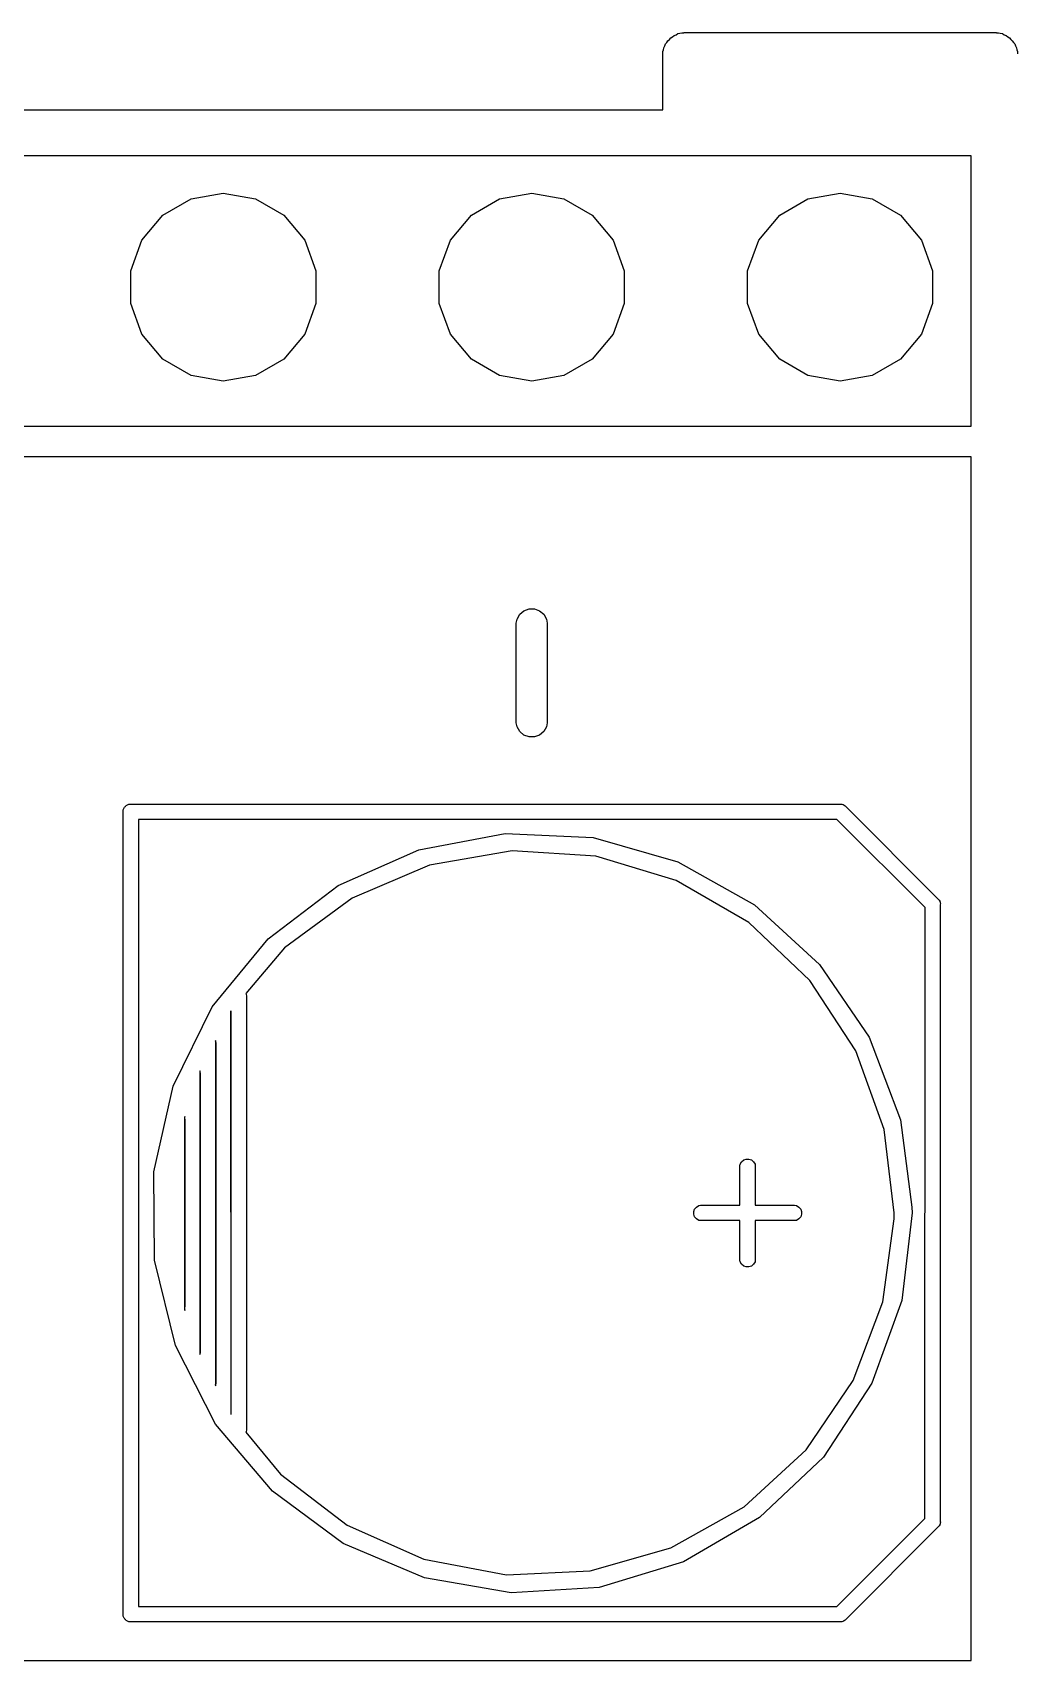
# Model space of a CAD drawing. Extents: x 51 to 149, y -134 to -32.
# Drawn here: x 119.08 to 127.19, y -124.33 to -110.93 of the extents above; entities that cross this region are included whole.
import ezdxf

# ---------------------------------------------------------------- set-up
doc = ezdxf.new("R2010")
doc.units = 0
doc.header["$MEASUREMENT"] = 0
doc.layers.add('BLACK', color=7, linetype='CONTINUOUS')

msp = doc.modelspace()

# ---------------------------------------------------------------- linework, layer by layer
at = {"layer": 'BLACK', "linetype": 'CONTINUOUS'}
for p, q in [((124.379, -110.952), (124.394, -110.943)), ((124.394, -110.943), (124.411, -110.94)), ((124.411, -110.94), (124.426, -110.935)), ((124.426, -110.935), (124.443, -110.935)), ((124.443, -110.935), (124.443, -110.934)), ((124.443, -110.934), (127.017, -110.934)), ((127.017, -110.934), (127.017, -110.935)), ((127.017, -110.935), (127.034, -110.935)), ((127.034, -110.935), (127.049, -110.94)), ((127.049, -110.94), (127.066, -110.943)), ((127.066, -110.943), (127.081, -110.952)), ((124.27, -111.091), (124.275, -111.076)), ((124.275, -111.076), (124.278, -111.059)), ((124.278, -111.059), (124.287, -111.044)), ((124.287, -111.044), (124.292, -111.028)), ((124.292, -111.028), (124.303, -111.015)), ((124.303, -111.015), (124.312, -111.001)), ((124.312, -111.001), (124.325, -110.99)), ((124.325, -110.99), (124.336, -110.977)), ((124.336, -110.977), (124.35, -110.968)), ((124.35, -110.968), (124.363, -110.957)), ((124.363, -110.957), (124.379, -110.952)), ((127.081, -110.952), (127.097, -110.957)), ((127.097, -110.957), (127.11, -110.968)), ((127.11, -110.968), (127.124, -110.977)), ((127.124, -110.977), (127.135, -110.99)), ((127.135, -110.99), (127.148, -111.001)), ((127.148, -111.001), (127.157, -111.015)), ((127.157, -111.015), (127.168, -111.028)), ((127.168, -111.028), (127.173, -111.044)), ((127.173, -111.044), (127.182, -111.059)), ((127.182, -111.059), (127.185, -111.076)), ((127.185, -111.076), (127.19, -111.091)), ((124.27, -111.569), (124.269, -111.108)), ((124.269, -111.108), (124.27, -111.108)), ((124.27, -111.108), (124.27, -111.091)), ((127.19, -111.091), (127.19, -111.108)), ((127.19, -111.108), (127.191, -111.108)), ((106.87, -111.569), (124.27, -111.569)), ((126.809, -111.95), (106.87, -111.95)), ((126.809, -114.173), (126.809, -111.95)), ((120.385, -112.303), (120.65, -112.256)), ((120.65, -112.256), (120.915, -112.303)), ((122.925, -112.303), (123.19, -112.256)), ((123.19, -112.256), (123.455, -112.303)), ((125.465, -112.303), (125.73, -112.256)), ((125.73, -112.256), (125.995, -112.303)), ((120.153, -112.437), (120.385, -112.303)), ((120.915, -112.303), (121.147, -112.437)), ((122.693, -112.437), (122.925, -112.303)), ((123.455, -112.303), (123.687, -112.437)), ((125.233, -112.437), (125.465, -112.303)), ((125.995, -112.303), (126.227, -112.437)), ((119.98, -112.643), (120.153, -112.437)), ((121.147, -112.437), (121.32, -112.643)), ((122.52, -112.643), (122.693, -112.437)), ((123.687, -112.437), (123.86, -112.643)), ((125.06, -112.643), (125.233, -112.437)), ((126.227, -112.437), (126.4, -112.643)), ((119.888, -112.896), (119.98, -112.643)), ((121.32, -112.643), (121.412, -112.896)), ((122.428, -112.896), (122.52, -112.643)), ((123.86, -112.643), (123.952, -112.896)), ((124.968, -112.896), (125.06, -112.643)), ((126.4, -112.643), (126.492, -112.896)), ((119.888, -113.164), (119.888, -112.896)), ((121.412, -112.896), (121.412, -113.164)), ((122.428, -113.164), (122.428, -112.896)), ((123.952, -112.896), (123.952, -113.164)), ((124.968, -113.164), (124.968, -112.896)), ((126.492, -112.896), (126.492, -113.164)), ((119.98, -113.417), (119.888, -113.164)), ((121.412, -113.164), (121.32, -113.417)), ((122.52, -113.417), (122.428, -113.164)), ((123.952, -113.164), (123.86, -113.417)), ((125.06, -113.417), (124.968, -113.164)), ((126.492, -113.164), (126.4, -113.417)), ((120.153, -113.623), (119.98, -113.417)), ((121.32, -113.417), (121.147, -113.623)), ((122.693, -113.623), (122.52, -113.417)), ((123.86, -113.417), (123.687, -113.623)), ((125.233, -113.623), (125.06, -113.417)), ((126.4, -113.417), (126.227, -113.623)), ((120.385, -113.757), (120.153, -113.623)), ((121.147, -113.623), (120.915, -113.757)), ((122.925, -113.757), (122.693, -113.623)), ((123.687, -113.623), (123.455, -113.757)), ((125.465, -113.757), (125.233, -113.623)), ((126.227, -113.623), (125.995, -113.757)), ((120.65, -113.804), (120.385, -113.757)), ((120.915, -113.757), (120.65, -113.804)), ((123.19, -113.804), (122.925, -113.757)), ((123.455, -113.757), (123.19, -113.804)), ((125.73, -113.804), (125.465, -113.757)), ((125.995, -113.757), (125.73, -113.804)), ((106.87, -114.173), (126.809, -114.173)), ((126.809, -114.427), (106.87, -114.427)), ((126.809, -124.333), (126.809, -114.427)), ((123.063, -115.794), (123.069, -115.761)), ((123.069, -115.761), (123.091, -115.722)), ((123.091, -115.722), (123.126, -115.693)), ((123.126, -115.693), (123.168, -115.678)), ((123.168, -115.678), (123.212, -115.678)), ((123.212, -115.678), (123.254, -115.693)), ((123.254, -115.693), (123.289, -115.722)), ((123.289, -115.722), (123.311, -115.761)), ((123.311, -115.761), (123.317, -115.794)), ((123.063, -116.616), (123.063, -115.794)), ((123.317, -115.794), (123.317, -116.616)), ((123.069, -116.649), (123.063, -116.616)), ((123.091, -116.688), (123.069, -116.649)), ((123.126, -116.717), (123.091, -116.688)), ((123.289, -116.688), (123.254, -116.717)), ((123.311, -116.649), (123.289, -116.688)), ((123.317, -116.616), (123.311, -116.649)), ((123.168, -116.732), (123.126, -116.717)), ((123.212, -116.732), (123.168, -116.732)), ((123.254, -116.717), (123.212, -116.732)), ((119.825, -117.337), (119.826, -117.332)), ((119.825, -117.342), (119.825, -117.337)), ((119.825, -123.941), (119.825, -117.342)), ((119.825, -117.342), (119.825, -117.342)), ((119.826, -117.332), (119.827, -117.326)), ((119.827, -117.326), (119.83, -117.321)), ((119.83, -117.321), (119.832, -117.316)), ((119.832, -117.316), (119.836, -117.311)), ((119.836, -117.311), (119.839, -117.307)), ((119.839, -117.307), (119.843, -117.303)), ((119.843, -117.303), (119.847, -117.299)), ((119.847, -117.299), (119.851, -117.296)), ((119.851, -117.296), (119.856, -117.292)), ((119.856, -117.292), (119.861, -117.29)), ((119.861, -117.29), (119.866, -117.287)), ((119.866, -117.287), (119.872, -117.286)), ((119.872, -117.286), (119.877, -117.285)), ((119.877, -117.285), (119.882, -117.285)), ((119.882, -117.285), (119.882, -117.284)), ((119.882, -117.284), (125.727, -117.284)), ((125.727, -117.284), (125.736, -117.284)), ((125.736, -117.284), (125.744, -117.286)), ((125.744, -117.286), (125.752, -117.287)), ((125.752, -117.287), (125.755, -117.289)), ((125.755, -117.289), (125.757, -117.29)), ((125.757, -117.29), (125.764, -117.294)), ((125.764, -117.294), (125.771, -117.299)), ((125.771, -117.299), (125.777, -117.305)), ((125.777, -117.305), (126.535, -118.063)), ((119.951, -117.411), (119.951, -123.888)), ((125.704, -117.411), (119.951, -117.411)), ((126.429, -118.136), (125.704, -117.411)), ((122.259, -117.66), (122.972, -117.526)), ((122.972, -117.526), (123.696, -117.56)), ((123.696, -117.56), (124.393, -117.759)), ((121.596, -117.955), (122.259, -117.66)), ((123.029, -117.67), (122.347, -117.787)), ((123.719, -117.713), (123.029, -117.67)), ((124.38, -117.913), (123.719, -117.713)), ((124.393, -117.759), (125.026, -118.113)), ((122.347, -117.787), (121.711, -118.058)), ((121.019, -118.394), (121.596, -117.955)), ((124.978, -118.26), (124.38, -117.913)), ((121.711, -118.058), (121.155, -118.467)), ((125.026, -118.113), (125.561, -118.604)), ((126.428, -123.164), (126.429, -118.136)), ((126.535, -118.063), (126.541, -118.069)), ((126.541, -118.069), (126.546, -118.076)), ((126.546, -118.076), (126.55, -118.083)), ((126.55, -118.083), (126.551, -118.085)), ((126.551, -118.085), (126.553, -118.088)), ((126.553, -118.088), (126.554, -118.096)), ((126.554, -118.096), (126.556, -118.104)), ((126.556, -118.104), (126.555, -118.113)), ((126.555, -118.113), (126.555, -123.187)), ((125.48, -118.736), (124.978, -118.26)), ((120.558, -118.954), (121.019, -118.394)), ((121.155, -118.467), (120.834, -118.844)), ((125.561, -118.604), (125.968, -119.204)), ((120.834, -118.844), (120.838, -118.85)), ((125.859, -119.314), (125.48, -118.736)), ((120.238, -119.605), (120.558, -118.954)), ((120.838, -118.85), (120.84, -118.866)), ((120.84, -118.866), (120.84, -122.434)), ((120.713, -118.986), (120.712, -118.988)), ((120.712, -118.988), (120.713, -118.993)), ((120.714, -122.306), (120.713, -118.986)), ((120.713, -118.993), (120.713, -122.306)), ((120.587, -119.23), (120.584, -119.235)), ((120.584, -119.235), (120.587, -119.247)), ((120.587, -122.074), (120.587, -119.23)), ((120.587, -119.247), (120.587, -122.053)), ((125.968, -119.204), (126.226, -119.882)), ((126.094, -119.963), (125.859, -119.314)), ((120.459, -119.479), (120.456, -119.485)), ((120.456, -119.485), (120.457, -119.485)), ((120.457, -119.485), (120.459, -119.501)), ((120.46, -121.815), (120.459, -119.479)), ((120.459, -119.501), (120.459, -121.799)), ((120.077, -120.312), (120.238, -119.605)), ((120.333, -119.856), (120.33, -119.867)), ((120.33, -119.867), (120.332, -119.882)), ((120.332, -121.453), (120.333, -119.856)), ((120.332, -119.882), (120.332, -121.418)), ((126.226, -119.882), (126.321, -120.601)), ((126.174, -120.65), (126.094, -119.963)), ((120.083, -121.037), (120.077, -120.312)), ((124.904, -120.263), (124.907, -120.247)), ((124.904, -120.587), (124.904, -120.263)), ((124.907, -120.247), (124.919, -120.228)), ((124.919, -120.228), (124.936, -120.213)), ((124.936, -120.213), (124.957, -120.206)), ((124.957, -120.206), (124.979, -120.206)), ((124.979, -120.206), (125, -120.213)), ((125, -120.213), (125.017, -120.228)), ((125.017, -120.228), (125.029, -120.247)), ((125.029, -120.247), (125.031, -120.263)), ((125.031, -120.263), (125.031, -120.587)), ((124.546, -120.601), (124.565, -120.589)), ((124.565, -120.589), (124.581, -120.587)), ((124.581, -120.587), (124.904, -120.587)), ((125.031, -120.587), (125.355, -120.587)), ((125.355, -120.587), (125.371, -120.589)), ((125.371, -120.589), (125.39, -120.601)), ((124.524, -120.639), (124.531, -120.618)), ((124.524, -120.661), (124.524, -120.639)), ((124.531, -120.682), (124.524, -120.661)), ((124.531, -120.618), (124.546, -120.601)), ((124.546, -120.699), (124.531, -120.682)), ((124.565, -120.711), (124.546, -120.699)), ((124.581, -120.713), (124.565, -120.711)), ((124.905, -120.713), (124.581, -120.713)), ((124.905, -121.037), (124.905, -120.713)), ((125.355, -120.713), (125.031, -120.713)), ((125.031, -120.713), (125.031, -121.037)), ((125.371, -120.711), (125.355, -120.713)), ((125.39, -120.699), (125.371, -120.711)), ((125.39, -120.601), (125.405, -120.618)), ((125.405, -120.682), (125.39, -120.699)), ((125.405, -120.618), (125.412, -120.639)), ((125.412, -120.661), (125.405, -120.682)), ((125.412, -120.639), (125.412, -120.661)), ((126.083, -121.382), (126.174, -120.697)), ((126.174, -120.697), (126.174, -120.65)), ((126.322, -120.65), (126.238, -121.37)), ((126.321, -120.601), (126.322, -120.65)), ((120.255, -121.742), (120.083, -121.037)), ((124.907, -121.053), (124.905, -121.037)), ((124.919, -121.072), (124.907, -121.053)), ((124.936, -121.087), (124.919, -121.072)), ((124.957, -121.094), (124.936, -121.087)), ((124.979, -121.094), (124.957, -121.094)), ((125, -121.087), (124.979, -121.094)), ((125.017, -121.072), (125, -121.087)), ((125.029, -121.053), (125.017, -121.072)), ((125.031, -121.037), (125.029, -121.053)), ((125.837, -122.028), (126.083, -121.382)), ((126.238, -121.37), (125.99, -122.052)), ((120.33, -121.434), (120.329, -121.436)), ((120.329, -121.436), (120.332, -121.453)), ((120.332, -121.418), (120.33, -121.434)), ((120.585, -122.387), (120.255, -121.742)), ((120.459, -121.799), (120.457, -121.811)), ((120.457, -121.811), (120.46, -121.815)), ((120.587, -122.053), (120.584, -122.068)), ((125.449, -122.6), (125.837, -122.028)), ((125.99, -122.052), (125.592, -122.659)), ((120.584, -122.068), (120.587, -122.074)), ((120.713, -122.306), (120.714, -122.306)), ((121.054, -122.94), (120.585, -122.387)), ((120.838, -122.45), (120.835, -122.454)), ((120.835, -122.454), (121.121, -122.8)), ((120.84, -122.434), (120.838, -122.45)), ((124.94, -123.068), (125.449, -122.6)), ((125.592, -122.659), (125.066, -123.157)), ((121.121, -122.8), (121.671, -123.219)), ((121.638, -123.37), (121.054, -122.94)), ((124.337, -123.405), (124.94, -123.068)), ((121.671, -123.219), (122.302, -123.499)), ((125.066, -123.157), (124.439, -123.522)), ((125.704, -123.888), (126.428, -123.164)), ((126.535, -123.237), (125.777, -123.995)), ((126.541, -123.231), (126.535, -123.237)), ((126.546, -123.224), (126.541, -123.231)), ((126.55, -123.217), (126.546, -123.224)), ((126.551, -123.215), (126.55, -123.217)), ((126.553, -123.212), (126.551, -123.215)), ((126.554, -123.204), (126.553, -123.212)), ((126.556, -123.196), (126.554, -123.204)), ((126.555, -123.187), (126.556, -123.196)), ((122.306, -123.654), (121.638, -123.37)), ((122.302, -123.499), (122.982, -123.627)), ((123.672, -123.595), (124.337, -123.405)), ((124.439, -123.522), (123.745, -123.732)), ((123.021, -123.777), (122.306, -123.654)), ((122.982, -123.627), (123.672, -123.595)), ((123.745, -123.732), (123.021, -123.777)), ((119.951, -123.888), (125.704, -123.888)), ((119.825, -123.963), (119.825, -123.941)), ((119.826, -123.969), (119.825, -123.963)), ((119.827, -123.974), (119.826, -123.969)), ((119.83, -123.979), (119.827, -123.974)), ((119.832, -123.984), (119.83, -123.979)), ((119.836, -123.989), (119.832, -123.984)), ((119.839, -123.993), (119.836, -123.989)), ((119.843, -123.997), (119.839, -123.993)), ((119.847, -124.001), (119.843, -123.997)), ((119.851, -124.004), (119.847, -124.001)), ((119.856, -124.008), (119.851, -124.004)), ((119.861, -124.01), (119.856, -124.008)), ((119.866, -124.013), (119.861, -124.01)), ((119.872, -124.014), (119.866, -124.013)), ((119.877, -124.015), (119.872, -124.014)), ((119.882, -124.015), (119.877, -124.015)), ((125.727, -124.015), (119.882, -124.015)), ((119.882, -124.015), (119.882, -124.015)), ((125.736, -124.016), (125.727, -124.015)), ((125.744, -124.014), (125.736, -124.016)), ((125.752, -124.013), (125.744, -124.014)), ((125.755, -124.011), (125.752, -124.013)), ((125.757, -124.01), (125.755, -124.011)), ((125.764, -124.006), (125.757, -124.01)), ((125.771, -124.001), (125.764, -124.006)), ((125.777, -123.995), (125.771, -124.001)), ((106.87, -124.333), (126.809, -124.333))]:
    msp.add_line(p, q, dxfattribs=at)

doc.saveas('drawing.dxf')
